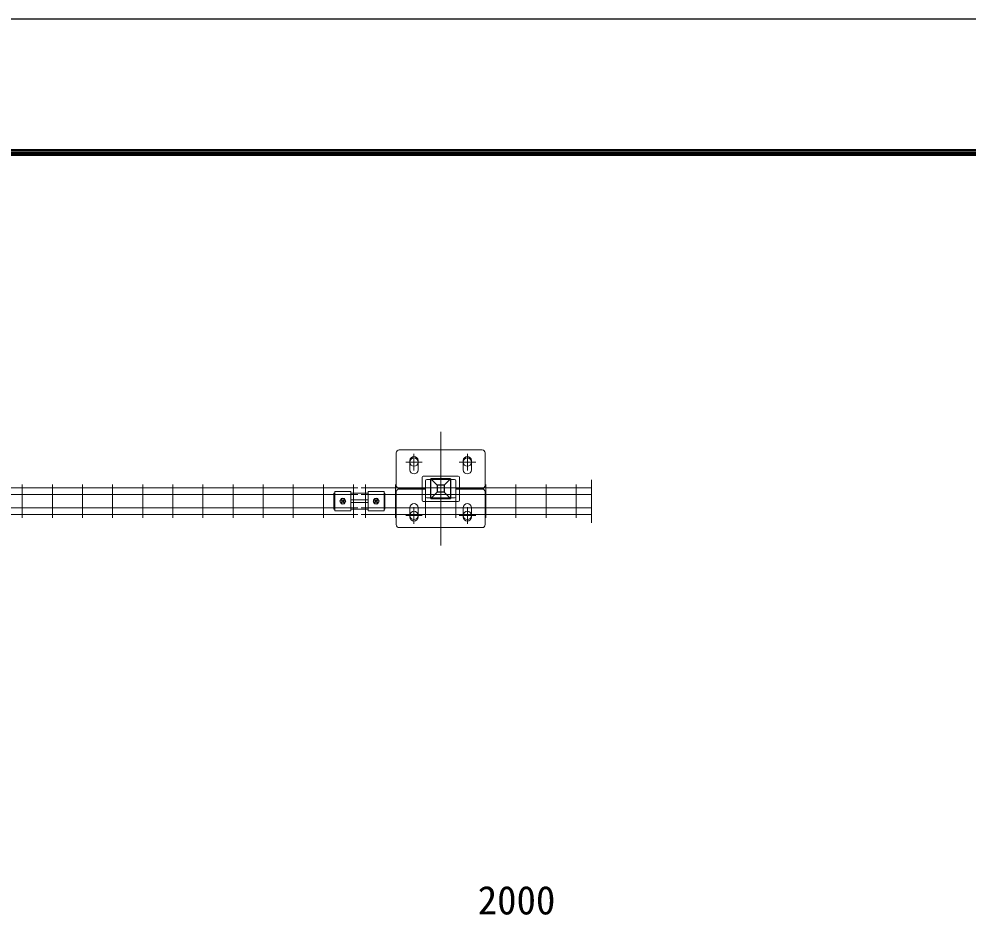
# Model space of a CAD drawing. Units: millimetres, scale not verified. Extents: x -4200 to 4200, y -2970 to 2970.
# Drawn here: x -1711 to -109, y 1458 to 2970 of the extents above; entities that cross this region are included whole.
import ezdxf
from ezdxf.enums import TextEntityAlignment as Align

# ---------------------------------------------------------------- set-up
doc = ezdxf.new("R2010")
doc.units = ezdxf.units.MM
doc.header["$LTSCALE"] = 10
doc.linetypes.add('USER1', pattern=[50.8, 31.75, -6.35, 6.35, -6.35])
for name, color, linetype, lineweight in [('0-0_D-STR-DIM', 7, 'Continuous', 13), ('0-1_D-STR3', 3, 'Continuous', 13), ('0-2_D-BMK', 2, 'USER1', 13), ('0-5_D-STR2', 7, 'Continuous', 13), ('0-B_LAYER04', 7, 'Continuous', 25), ('0-C_LAYER05', 3, 'Continuous', 25), ('0-F_D-TTL', 7, 'Continuous', 25)]:
    doc.layers.add(name, color=color, linetype=linetype, lineweight=lineweight)
doc.styles.add('ＭＳ ゴシック', font='')
doc.styles.get('ＭＳ ゴシック').set_extended_font_data('MS Gothic')

# ---------------------------------------------------------------- blocks, each defined once
blk = doc.blocks.new('ベースプレート部品\u3000平面図')
at = {"layer": '0-1_D-STR3'}
for p, q in [((-8038.24, 53409.09), (-8038.24, 52859.09)), ((-6588.24, 53459.09), (-7988.24, 53459.09)), ((-6538.24, 52859.09), (-6538.24, 53409.09)), ((-7808.25, 53124.09), (-7808.25, 53279.08)), ((-7668.25, 53124.09), (-7668.25, 53279.08)), ((-6908.25, 53124.09), (-6908.25, 53279.08)), ((-6768.25, 53124.09), (-6768.25, 53279.08)), ((-7603.25, 52809.09), (-7603.25, 52999.09)), ((-6993.25, 53019.09), (-7583.25, 53019.09)), ((-7543.25, 52809.09), (-7543.25, 52939.09)), ((-7053.25, 52959.09), (-7523.25, 52959.09)), ((-7033.25, 52809.09), (-7033.25, 52939.09)), ((-6973.25, 52999.09), (-6973.25, 52809.09)), ((-7988.24, 52809.09), (-7542.4, 52809.09)), ((-7032.4, 52809.09), (-6588.24, 52809.09))]:
    blk.add_line(p, q, dxfattribs=at)
for centre, radius, start, end in [((-7988.24, 53409.09), 50, 90, 180), ((-7738.25, 53279.08), 70, 0, 180), ((-6838.25, 53279.08), 70, 0, 180), ((-6588.24, 53409.09), 50, 0, 90), ((-7738.25, 53124.09), 70, 180, 0), ((-6838.25, 53124.09), 70, 180, 0), ((-7583.25, 52999.09), 20, 90, 180), ((-7523.25, 52939.09), 20, 90, 180), ((-7053.25, 52939.09), 20, 0, 90), ((-6993.25, 52999.09), 20, 0, 90), ((-7988.24, 52859.09), 50, 180, 270), ((-6588.24, 52859.09), 50, 270, 0)]:
    blk.add_arc(centre, radius, start, end, dxfattribs=at)

msp = doc.modelspace()

# ---------------------------------------------------------------- linework, layer by layer
at = {"layer": '0-0_D-STR-DIM'}
msp.add_line((-745.85, 2192.2), (-745.85, 2120), dxfattribs=at)
at = {"layer": '0-1_D-STR3'}
for p, q in [((-1180.16, 2170.01), (-1180.16, 2143.01)), ((-1178.66, 2170.01), (-1180.16, 2170.01)), ((-1178.66, 2172.59), (-1151.66, 2172.59)), ((-1178.66, 2172.59), (-1178.66, 2140.43)), ((-1151.66, 2172.59), (-1151.66, 2140.43)), ((-1122.66, 2170.01), (-1151.66, 2170.01)), ((-1122.66, 2172.59), (-1122.66, 2140.43)), ((-1122.66, 2172.59), (-1095.66, 2172.59)), ((-1095.66, 2172.59), (-1095.66, 2140.43)), ((-1094.16, 2170.01), (-1095.66, 2170.01)), ((-1094.16, 2143.01), (-1094.16, 2170.01)), ((-1167.7, 2160.92), (-1170.25, 2156.51)), ((-1167.7, 2152.09), (-1170.25, 2156.51)), ((-1167.98, 2158.63), (-1166.57, 2157.21)), ((-1167.98, 2154.38), (-1166.57, 2155.8)), ((-1162.61, 2160.92), (-1167.7, 2160.92)), ((-1162.61, 2152.09), (-1167.7, 2152.09)), ((-1167.28, 2159.33), (-1165.86, 2157.92)), ((-1167.28, 2153.68), (-1165.86, 2155.09)), ((-1163.03, 2159.33), (-1164.45, 2157.92)), ((-1163.03, 2153.68), (-1164.45, 2155.09)), ((-1162.33, 2158.63), (-1163.74, 2157.21)), ((-1162.33, 2154.38), (-1163.74, 2155.8)), ((-1162.61, 2160.92), (-1160.06, 2156.51)), ((-1162.61, 2152.09), (-1160.06, 2156.51)), ((-1150.66, 2159.01), (-1123.66, 2159.01)), ((-1150.66, 2154.01), (-1123.66, 2154.01)), ((-1111.7, 2160.92), (-1114.25, 2156.51)), ((-1111.7, 2152.09), (-1114.25, 2156.51)), ((-1111.98, 2158.63), (-1110.57, 2157.21)), ((-1111.98, 2154.38), (-1110.57, 2155.8)), ((-1106.61, 2160.92), (-1111.7, 2160.92)), ((-1106.61, 2152.09), (-1111.7, 2152.09)), ((-1111.28, 2159.33), (-1109.86, 2157.92)), ((-1111.28, 2153.68), (-1109.86, 2155.09)), ((-1107.03, 2159.33), (-1108.45, 2157.92)), ((-1107.03, 2153.68), (-1108.45, 2155.09)), ((-1106.33, 2158.63), (-1107.74, 2157.21)), ((-1106.33, 2154.38), (-1107.74, 2155.8)), ((-1106.61, 2160.92), (-1104.06, 2156.51)), ((-1106.61, 2152.09), (-1104.06, 2156.51)), ((-1180.16, 2143.01), (-1178.66, 2143.01)), ((-1178.66, 2140.43), (-1151.66, 2140.43)), ((-1151.66, 2143.01), (-1122.66, 2143.01)), ((-1122.66, 2140.43), (-1095.66, 2140.43)), ((-1095.66, 2143.01), (-1094.16, 2143.01))]:
    msp.add_line(p, q, dxfattribs=at)
for centre, radius in [((-1045.2, 2222.41), 7), ((-955.2, 2222.41), 7), ((-1165.16, 2156.51), 4.41), ((-1109.16, 2156.51), 4.41), ((-1045.2, 2132.41), 7), ((-955.2, 2132.41), 7)]:
    msp.add_circle(centre, radius, dxfattribs=at)
for centre, radius, start, end in [((-1167.63, 2158.98), 0.5, 44.99953, 224.99952), ((-1167.63, 2154.03), 0.5, 135, 314.99998), ((-1165.16, 2157.76), 3.75, 57.53826, 122.46174), ((-1165.16, 2155.26), 3.75, 237.53826, 302.46174), ((-1167.28, 2156.51), 1, 314.99999, 45), ((-1165.16, 2158.63), 1, 225.00001, 314.99999), ((-1165.16, 2154.38), 1, 45, 135), ((-1163.03, 2156.51), 1, 135, 225.00001), ((-1162.68, 2158.98), 0.5, 315, 135), ((-1162.68, 2154.03), 0.5, 225.00001, 44.99999), ((-1150.66, 2156.51), 2.5, 90, 113.57818), ((-1150.66, 2156.51), 2.5, 246.42182, 270), ((-1123.66, 2156.51), 2.5, 66.42182, 90), ((-1123.66, 2156.51), 2.5, 270, 293.57818), ((-1111.63, 2158.98), 0.5, 44.99953, 224.99952), ((-1111.63, 2154.03), 0.5, 135, 314.99998), ((-1109.16, 2157.76), 3.75, 57.53826, 122.46174), ((-1109.16, 2155.26), 3.75, 237.53826, 302.46174), ((-1111.28, 2156.51), 1, 314.99999, 45), ((-1109.16, 2158.63), 1, 225.00001, 314.99999), ((-1109.16, 2154.38), 1, 45, 135), ((-1107.03, 2156.51), 1, 135, 225.00001), ((-1106.68, 2158.98), 0.5, 315, 135), ((-1106.68, 2154.03), 0.5, 225.00001, 44.99999)]:
    msp.add_arc(centre, radius, start, end, dxfattribs=at)
at = {"layer": '0-2_D-BMK'}
for p, q in [((-1000.2, 2273.21), (-1000.2, 2081.6)), ((-1045.2, 2236.41), (-1045.2, 2208.41)), ((-955.2, 2236.41), (-955.2, 2208.41)), ((-1059.2, 2222.41), (-1031.2, 2222.41)), ((-969.2, 2222.41), (-941.2, 2222.41)), ((-1059.2, 2132.41), (-1031.2, 2132.41)), ((-1045.2, 2118.41), (-1045.2, 2146.41)), ((-969.2, 2132.41), (-941.2, 2132.41)), ((-955.2, 2118.41), (-955.2, 2146.41))]:
    msp.add_line(p, q, dxfattribs=at)
at = {"layer": '0-5_D-STR2'}
for p, q in [((-3134.16, 2179.11), (-1140.16, 2179.11)), ((-1705.64, 2184.51), (-1705.64, 2128.51)), ((-1654.87, 2184.51), (-1654.87, 2128.51)), ((-1604.1, 2184.51), (-1604.1, 2128.51)), ((-1553.33, 2184.51), (-1553.33, 2128.51)), ((-1502.57, 2184.51), (-1502.57, 2128.51)), ((-1451.8, 2184.51), (-1451.8, 2128.51)), ((-1401.03, 2184.51), (-1401.03, 2128.51)), ((-1350.26, 2184.51), (-1350.26, 2128.51)), ((-1299.49, 2184.51), (-1299.49, 2128.51)), ((-1248.72, 2184.51), (-1248.72, 2128.51)), ((-1197.95, 2184.51), (-1197.95, 2128.51)), ((-1147.13, 2184.51), (-1147.13, 2128.51)), ((-1134.16, 2179.11), (-745.85, 2179.11)), ((-1127.18, 2184.51), (-1127.18, 2128.51)), ((-1076.41, 2184.51), (-1076.41, 2128.51)), ((-1025.64, 2184.51), (-1025.64, 2128.51)), ((-974.87, 2184.51), (-974.87, 2128.51)), ((-924.1, 2184.51), (-924.1, 2128.51)), ((-873.33, 2184.51), (-873.33, 2128.51)), ((-822.57, 2184.51), (-822.57, 2128.51)), ((-771.8, 2184.51), (-771.8, 2128.51)), ((-3095.66, 2167.81), (-1140.16, 2167.81)), ((-1151.66, 2167.81), (-1140.16, 2167.81)), ((-1134.16, 2167.81), (-745.85, 2167.81)), ((-1134.16, 2167.81), (-1122.66, 2167.81)), ((-3134.16, 2133.91), (-1140.16, 2133.91)), ((-3095.66, 2145.21), (-1140.16, 2145.21)), ((-1151.66, 2145.21), (-1140.16, 2145.21)), ((-1134.16, 2145.21), (-745.85, 2145.21)), ((-1134.16, 2145.21), (-1122.66, 2145.21)), ((-1134.16, 2133.91), (-745.85, 2133.91))]:
    msp.add_line(p, q, dxfattribs=at)
at = {"layer": '0-B_LAYER04'}
for p, q in [((-983.7, 2193.91), (-1016.7, 2193.91)), ((-1016.7, 2160.91), (-1016.7, 2193.91)), ((-1006.2, 2183.41), (-1016.7, 2193.91)), ((-994.2, 2183.41), (-983.7, 2193.91)), ((-983.7, 2193.91), (-983.7, 2160.91)), ((-1006.2, 2171.41), (-1016.7, 2160.91)), ((-983.7, 2160.91), (-994.2, 2171.41)), ((-1016.7, 2160.91), (-983.7, 2160.91))]:
    msp.add_line(p, q, dxfattribs=at)
at = {"layer": '0-C_LAYER05'}
for p, q in [((-994.2, 2183.41), (-1006.2, 2183.41)), ((-1006.2, 2183.41), (-1006.2, 2171.41)), ((-994.2, 2183.41), (-994.2, 2171.41)), ((-994.2, 2171.41), (-1006.2, 2171.41))]:
    msp.add_line(p, q, dxfattribs=at)
at = {"layer": '0-F_D-TTL', "color": 2}
msp.add_lwpolyline([(-4199.74, 2970), (4200.26, 2970), (4200.26, -2970), (-4199.74, -2970)], close=True, dxfattribs=at)
at = {"layer": '0-F_D-TTL'}
for points in [[(-3929.74, 2750), (3930.26, 2750), (3930.26, -2750), (-3929.74, -2750)], [(-3927.24, 2747.5), (3927.76, 2747.5), (3927.76, -2747.5), (-3927.24, -2747.5)], [(-3924.74, 2745), (3925.26, 2745), (3925.26, -2745), (-3924.74, -2745)], [(-3922.24, 2742.5), (3922.76, 2742.5), (3922.76, -2742.5), (-3922.24, -2742.5)], [(-3919.74, 2740), (3920.26, 2740), (3920.26, -2740), (-3919.74, -2740)]]:
    msp.add_lwpolyline(points, close=True, dxfattribs=at)

# ---------------------------------------------------------------- block references
at = {"layer": '0-1_D-STR3', "xscale": 0.1, "yscale": 0.1}
msp.add_blockref('ベースプレート部品\u3000平面図', (-271.37, -3103), dxfattribs=at)
at = {"layer": '0-1_D-STR3', "xscale": -0.1, "yscale": 0.1, "rotation": 180}
msp.add_blockref('ベースプレート部品\u3000平面図', (-271.37, 7457.81), dxfattribs=at)

# ---------------------------------------------------------------- texts
at = {"layer": '0-0_D-STR-DIM', "style": 'ＭＳ ゴシック'}
msp.add_text('2000', height=48.09, dxfattribs=at).set_placement((-937.71, 1444.82), align=Align.BOTTOM_LEFT)

doc.saveas('drawing.dxf')
